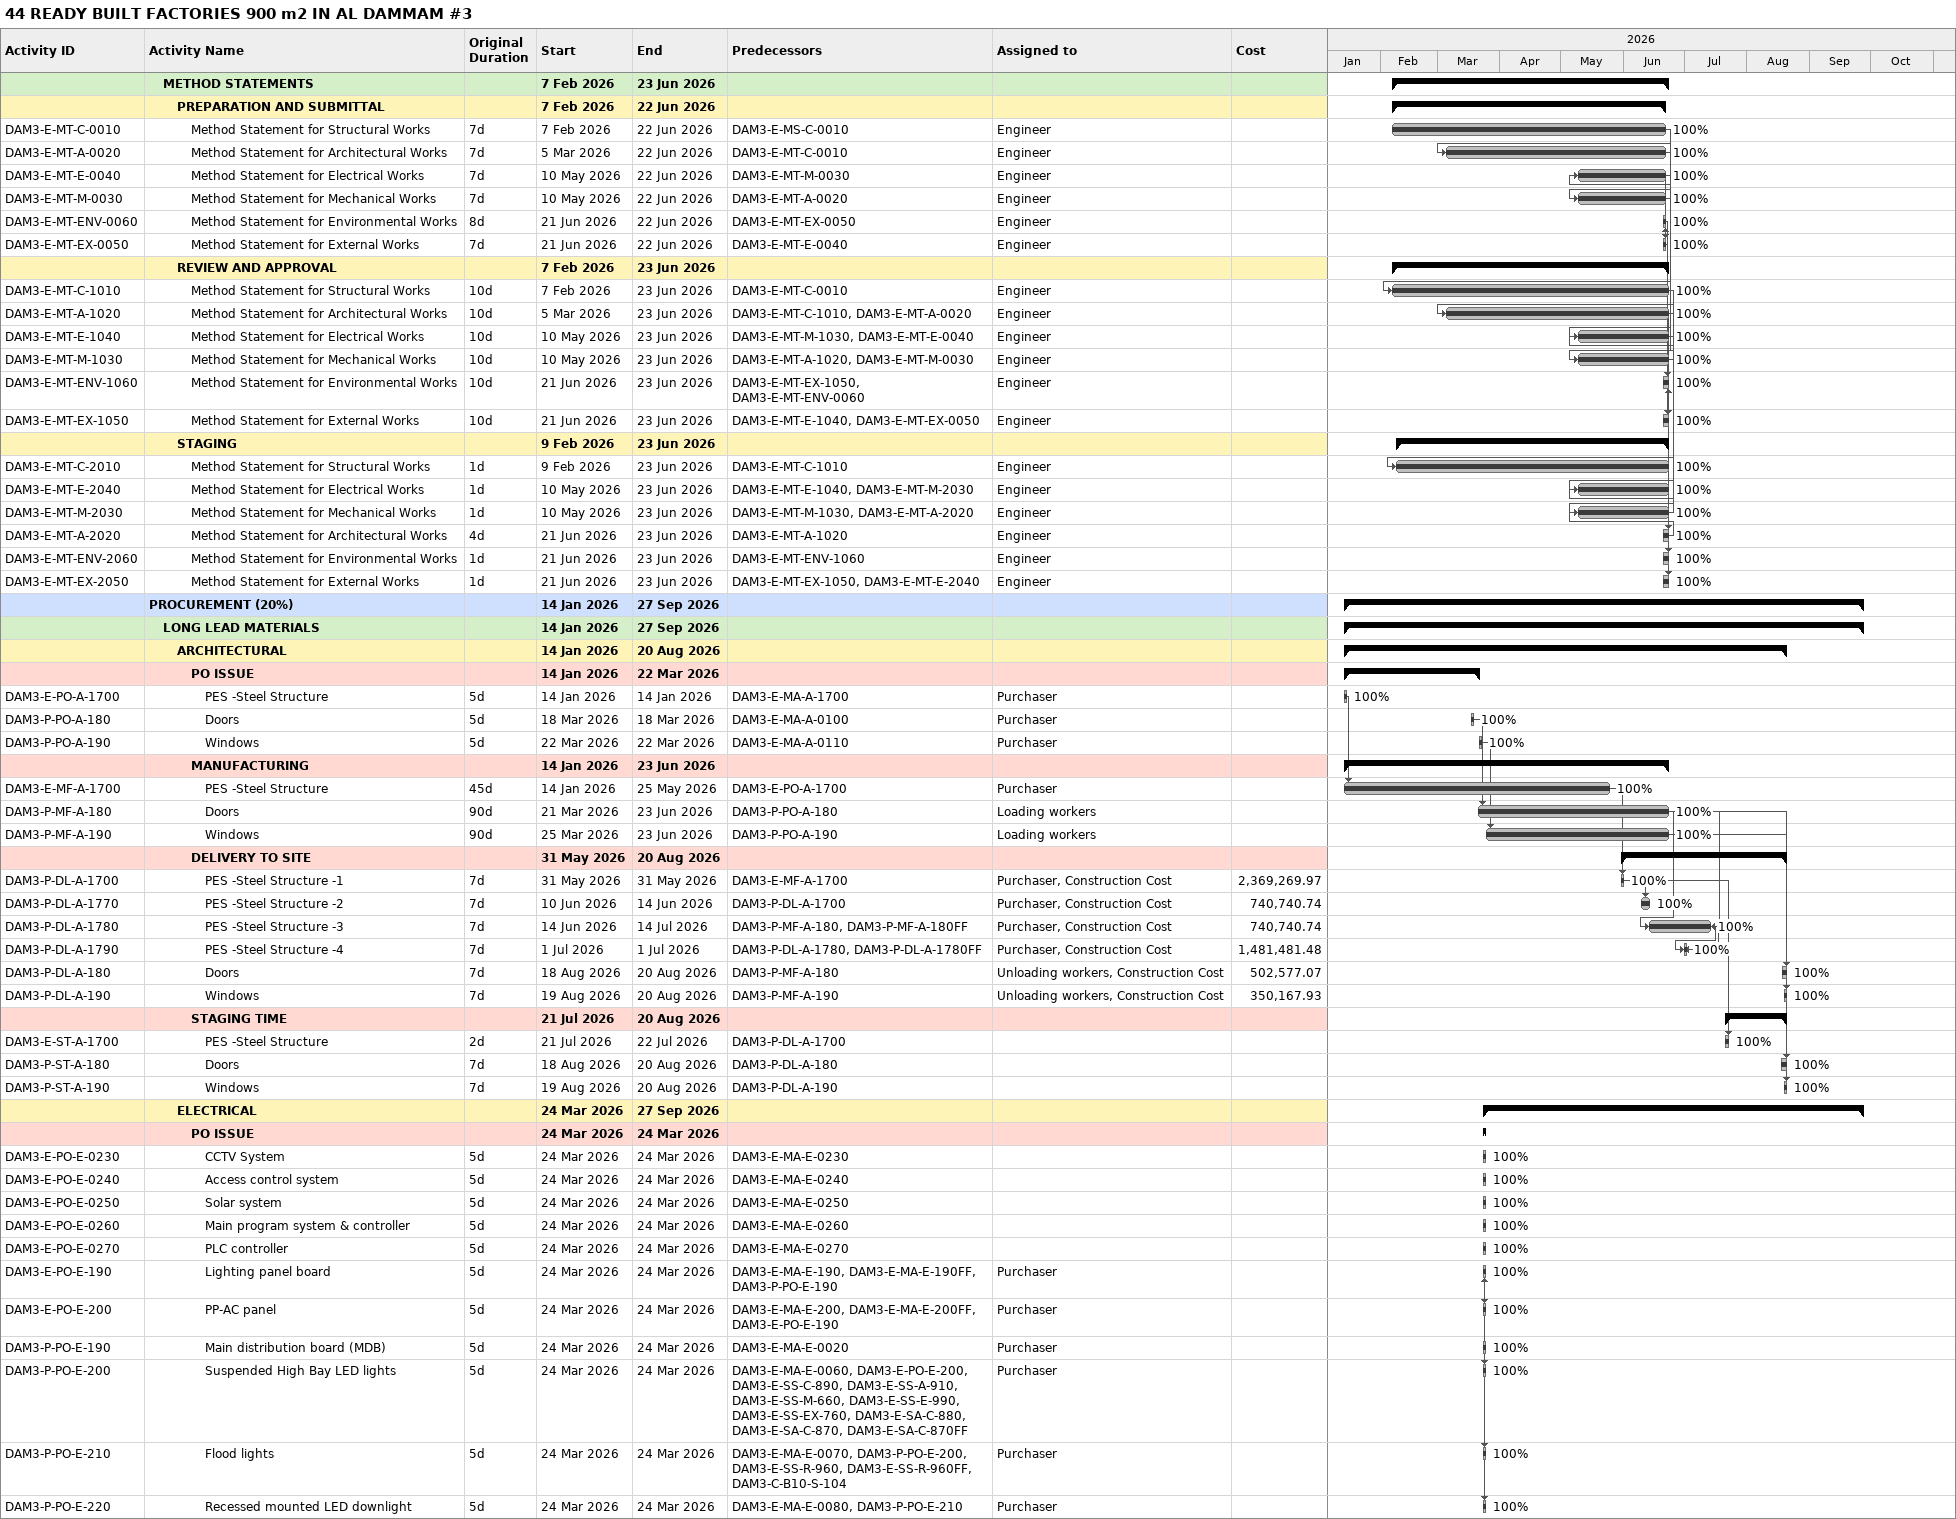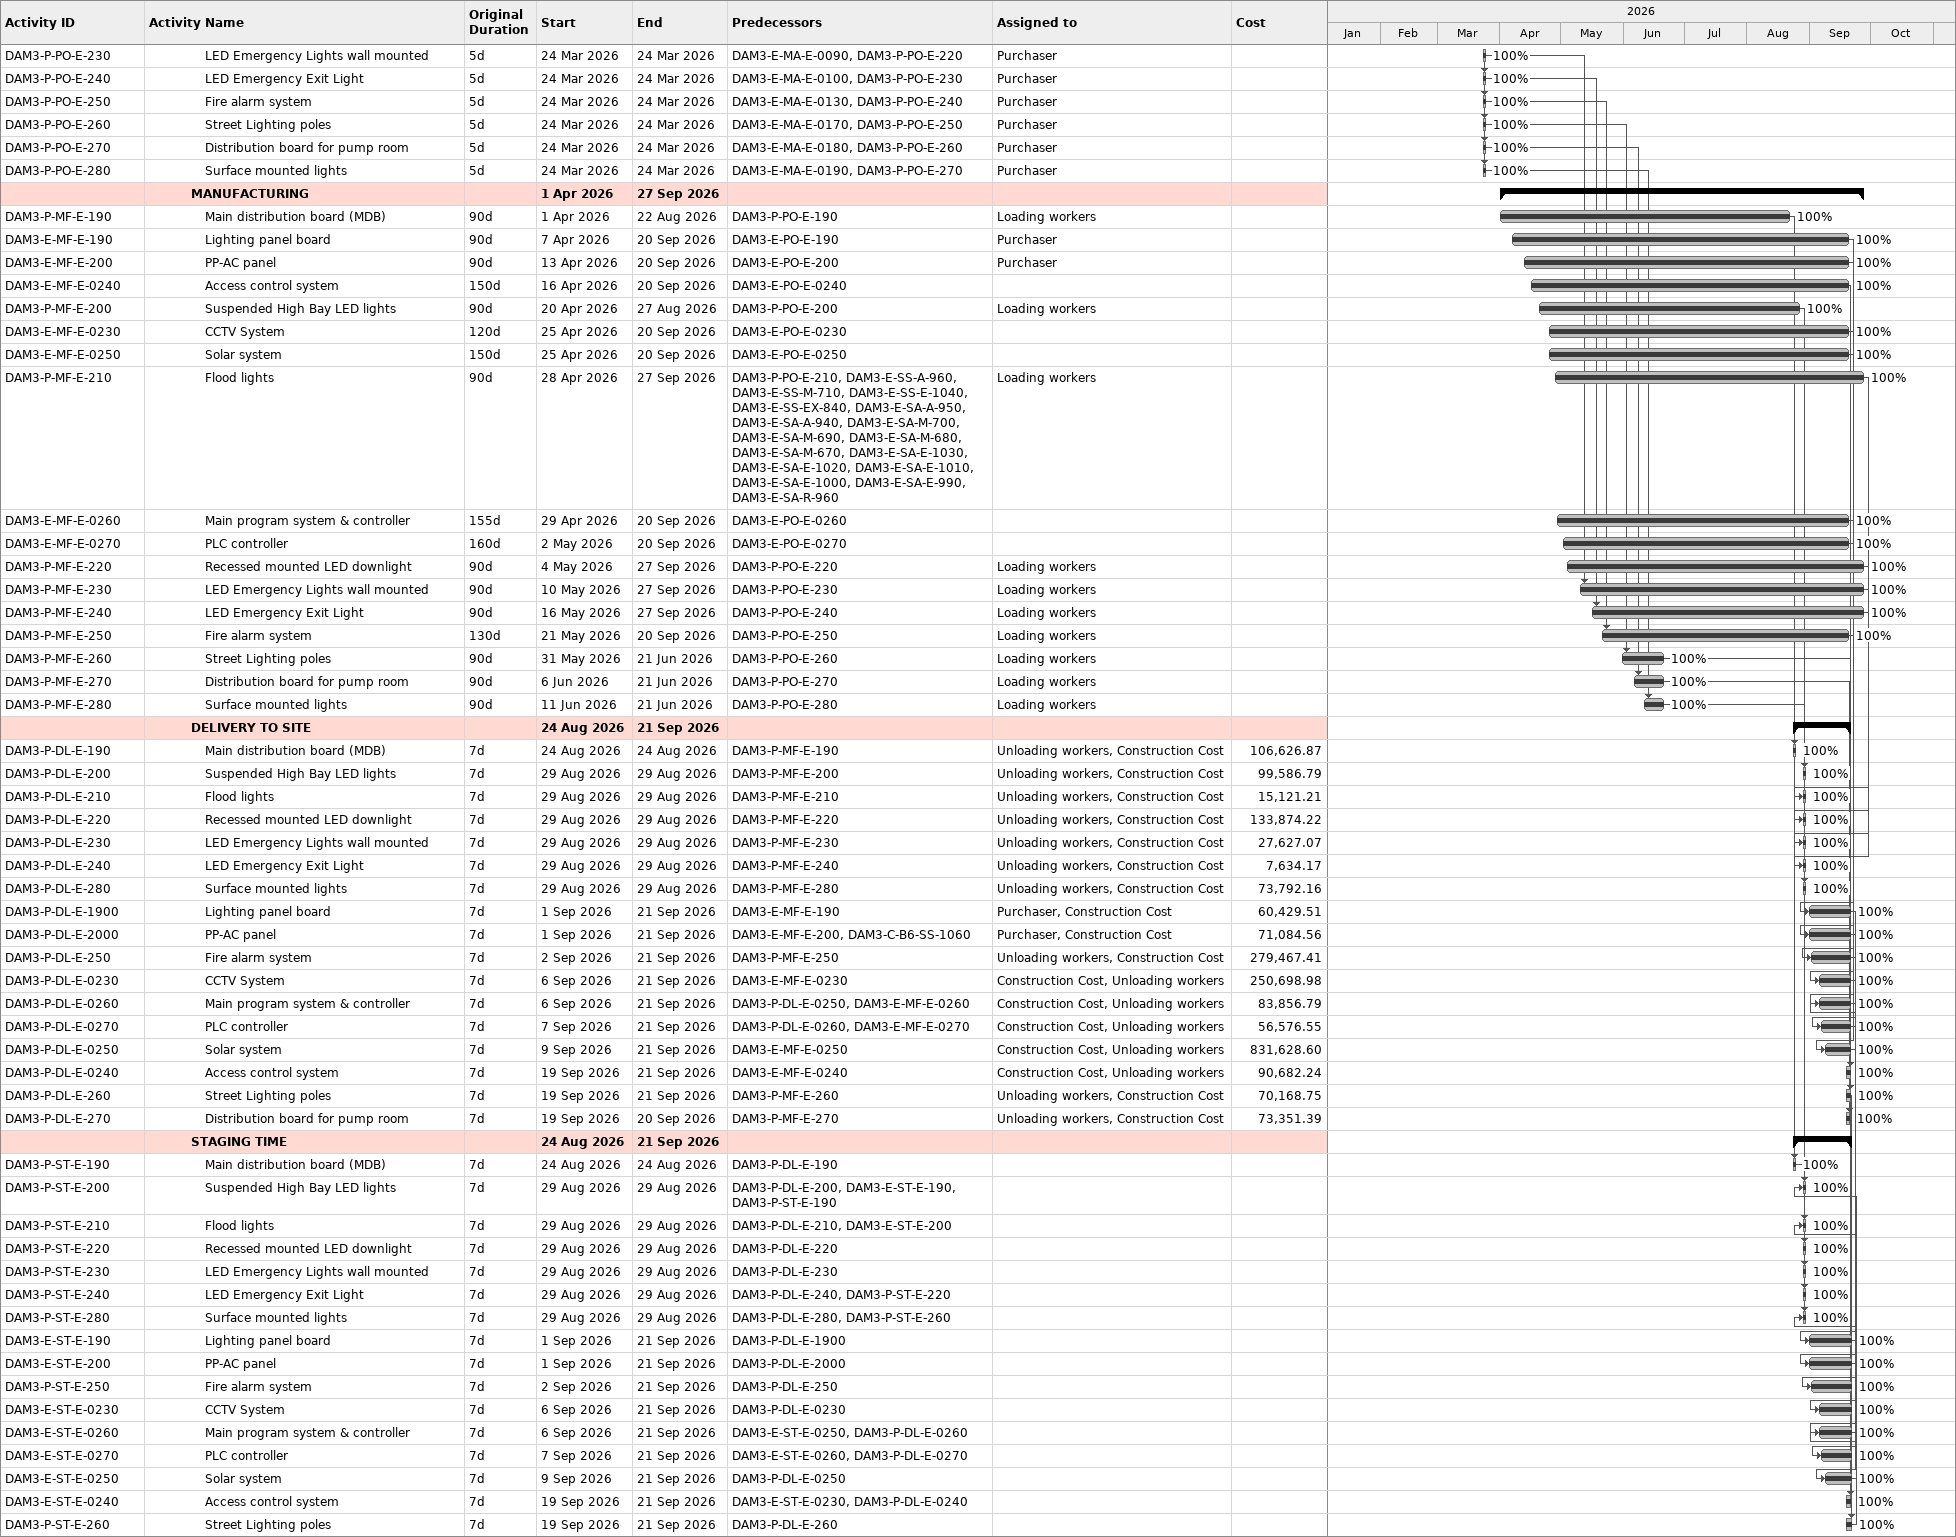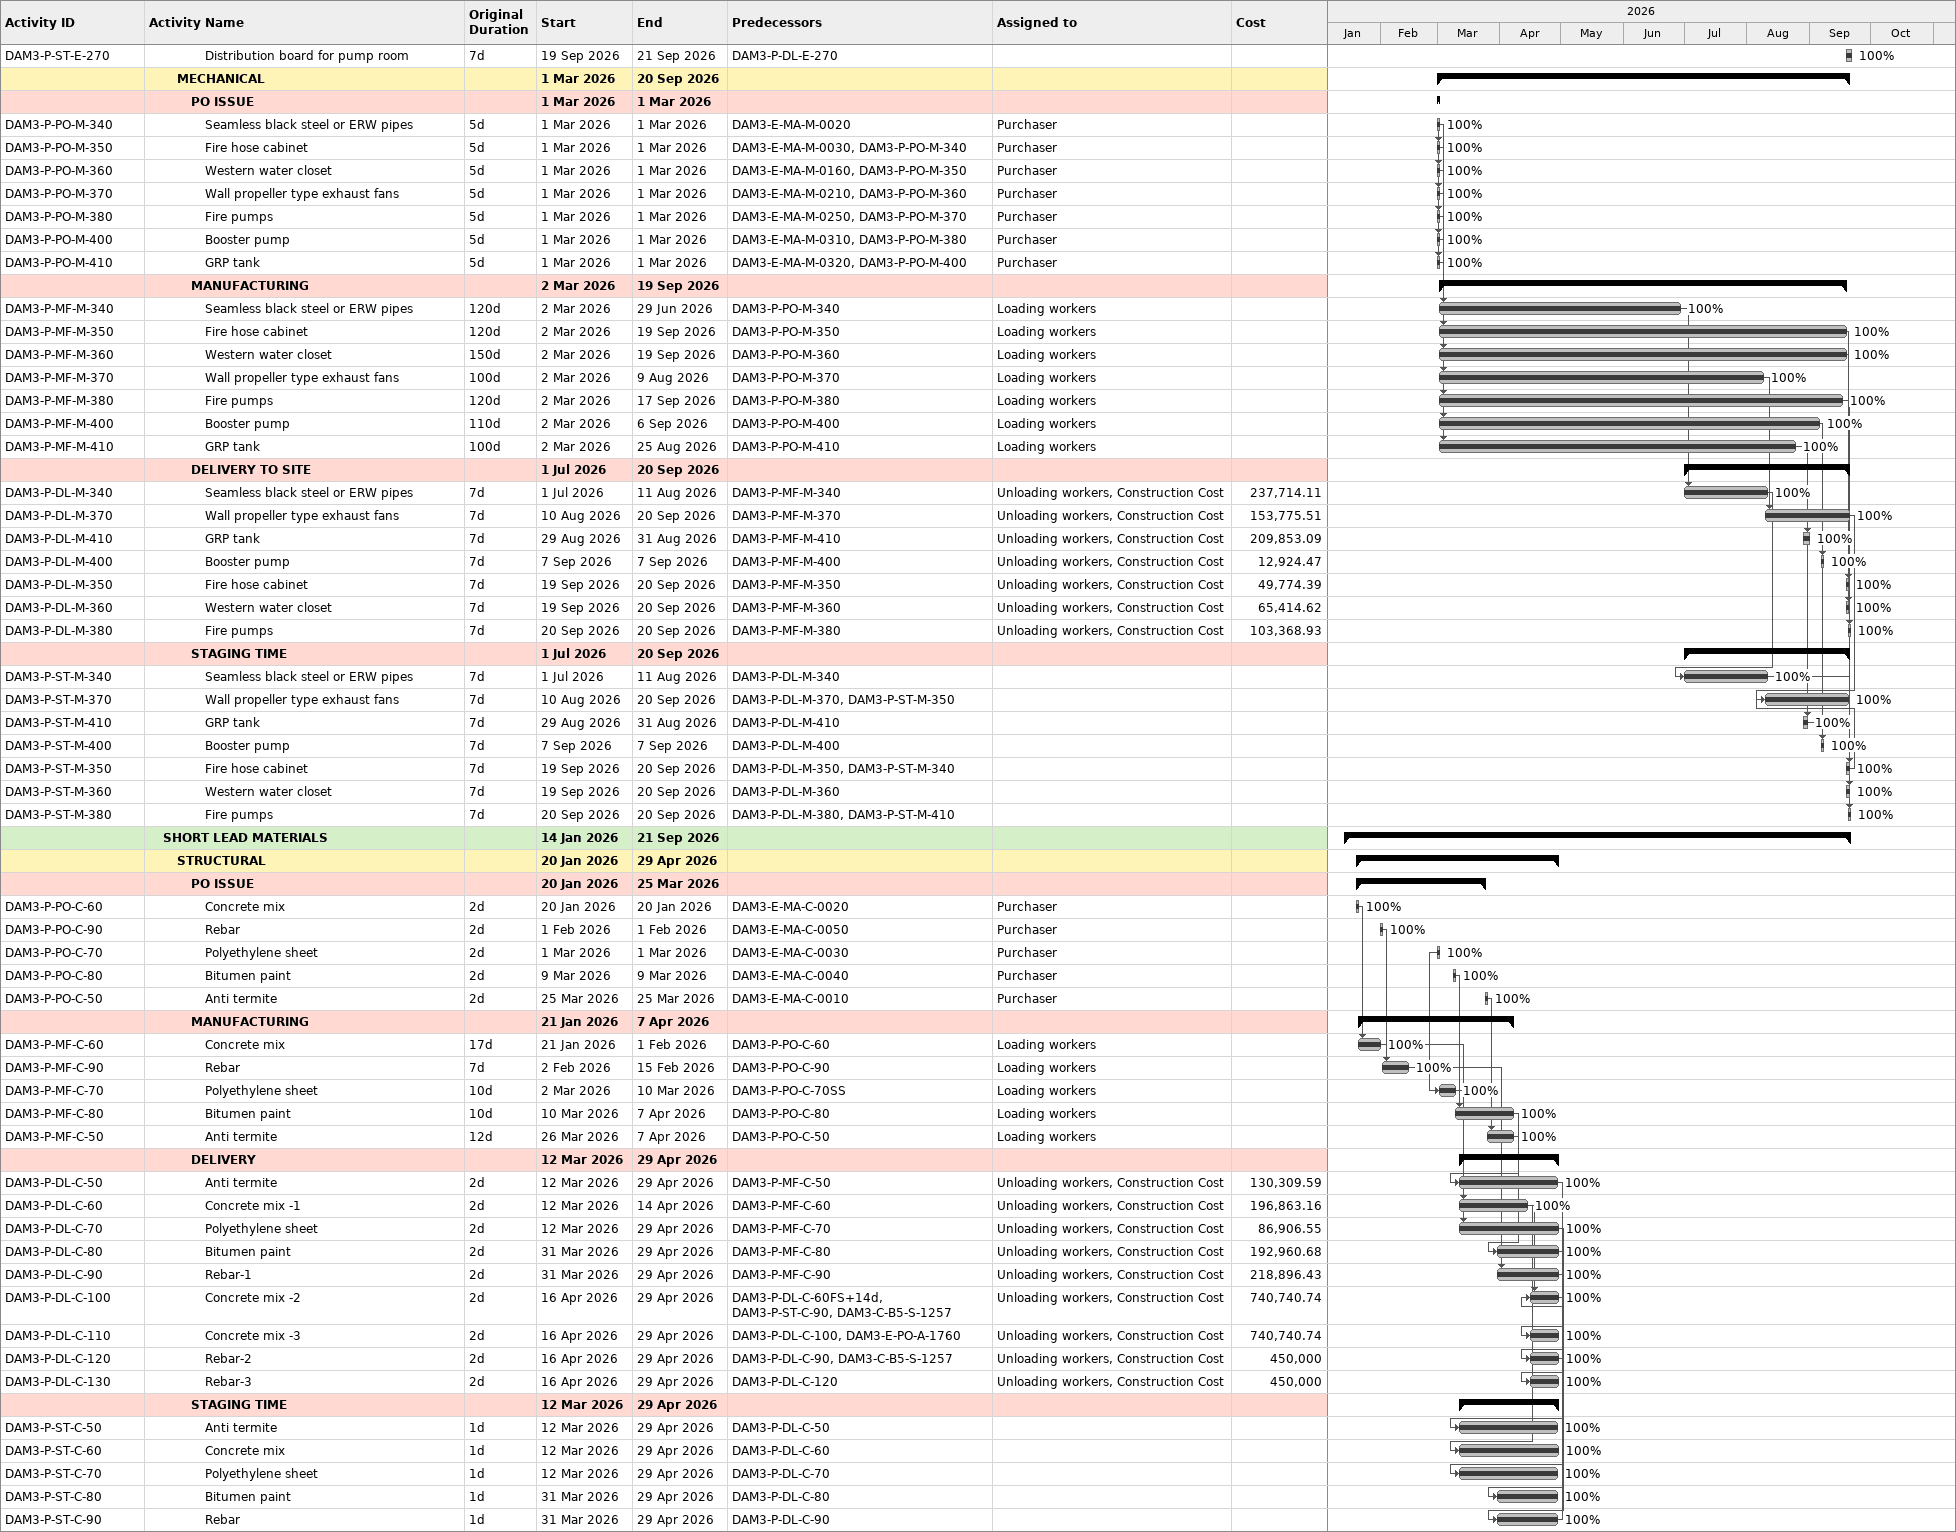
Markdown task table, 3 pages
44 READY BUILT FACTORIES 900 m2 IN AL DAMMAM #3

| ID | Level | Task | Original duration | Start | Finish | Predecessors | Resources | % complete | Cost |
|---|---|---|---|---|---|---|---|---|---|
|  | 2 | **METHOD STATEMENTS** |  | 2026-02-07 | 2026-06-23 |  |  |  |  |
|  | 3 | **PREPARATION AND SUBMITTAL** |  | 2026-02-07 | 2026-06-22 |  |  |  |  |
| DAM3-E-MT-C-0010 | 4 | Method Statement for Structural Works | 7d | 2026-02-07 | 2026-06-22 | DAM3-E-MS-C-0010 | Engineer | 100 |  |
| DAM3-E-MT-A-0020 | 4 | Method Statement for Architectural Works | 7d | 2026-03-05 | 2026-06-22 | DAM3-E-MT-C-0010 | Engineer | 100 |  |
| DAM3-E-MT-E-0040 | 4 | Method Statement for Electrical Works | 7d | 2026-05-10 | 2026-06-22 | DAM3-E-MT-M-0030 | Engineer | 100 |  |
| DAM3-E-MT-M-0030 | 4 | Method Statement for Mechanical Works | 7d | 2026-05-10 | 2026-06-22 | DAM3-E-MT-A-0020 | Engineer | 100 |  |
| DAM3-E-MT-ENV-0060 | 4 | Method Statement for Environmental Works | 8d | 2026-06-21 | 2026-06-22 | DAM3-E-MT-EX-0050 | Engineer | 100 |  |
| DAM3-E-MT-EX-0050 | 4 | Method Statement for External Works | 7d | 2026-06-21 | 2026-06-22 | DAM3-E-MT-E-0040 | Engineer | 100 |  |
|  | 3 | **REVIEW AND APPROVAL** |  | 2026-02-07 | 2026-06-23 |  |  |  |  |
| DAM3-E-MT-C-1010 | 4 | Method Statement for Structural Works | 10d | 2026-02-07 | 2026-06-23 | DAM3-E-MT-C-0010 | Engineer | 100 |  |
| DAM3-E-MT-A-1020 | 4 | Method Statement for Architectural Works | 10d | 2026-03-05 | 2026-06-23 | DAM3-E-MT-C-1010, DAM3-E-MT-A-0020 | Engineer | 100 |  |
| DAM3-E-MT-E-1040 | 4 | Method Statement for Electrical Works | 10d | 2026-05-10 | 2026-06-23 | DAM3-E-MT-M-1030, DAM3-E-MT-E-0040 | Engineer | 100 |  |
| DAM3-E-MT-M-1030 | 4 | Method Statement for Mechanical Works | 10d | 2026-05-10 | 2026-06-23 | DAM3-E-MT-A-1020, DAM3-E-MT-M-0030 | Engineer | 100 |  |
| DAM3-E-MT-ENV-1060 | 4 | Method Statement for Environmental Works | 10d | 2026-06-21 | 2026-06-23 | DAM3-E-MT-EX-1050, DAM3-E-MT-ENV-0060 | Engineer | 100 |  |
| DAM3-E-MT-EX-1050 | 4 | Method Statement for External Works | 10d | 2026-06-21 | 2026-06-23 | DAM3-E-MT-E-1040, DAM3-E-MT-EX-0050 | Engineer | 100 |  |
|  | 3 | **STAGING** |  | 2026-02-09 | 2026-06-23 |  |  |  |  |
| DAM3-E-MT-C-2010 | 4 | Method Statement for Structural Works | 1d | 2026-02-09 | 2026-06-23 | DAM3-E-MT-C-1010 | Engineer | 100 |  |
| DAM3-E-MT-E-2040 | 4 | Method Statement for Electrical Works | 1d | 2026-05-10 | 2026-06-23 | DAM3-E-MT-E-1040, DAM3-E-MT-M-2030 | Engineer | 100 |  |
| DAM3-E-MT-M-2030 | 4 | Method Statement for Mechanical Works | 1d | 2026-05-10 | 2026-06-23 | DAM3-E-MT-M-1030, DAM3-E-MT-A-2020 | Engineer | 100 |  |
| DAM3-E-MT-A-2020 | 4 | Method Statement for Architectural Works | 4d | 2026-06-21 | 2026-06-23 | DAM3-E-MT-A-1020 | Engineer | 100 |  |
| DAM3-E-MT-ENV-2060 | 4 | Method Statement for Environmental Works | 1d | 2026-06-21 | 2026-06-23 | DAM3-E-MT-ENV-1060 | Engineer | 100 |  |
| DAM3-E-MT-EX-2050 | 4 | Method Statement for External Works | 1d | 2026-06-21 | 2026-06-23 | DAM3-E-MT-EX-1050, DAM3-E-MT-E-2040 | Engineer | 100 |  |
|  | 1 | **PROCUREMENT (20%)** |  | 2026-01-14 | 2026-09-27 |  |  |  |  |
|  | 2 | **LONG LEAD MATERIALS** |  | 2026-01-14 | 2026-09-27 |  |  |  |  |
|  | 3 | **ARCHITECTURAL** |  | 2026-01-14 | 2026-08-20 |  |  |  |  |
|  | 4 | **PO ISSUE** |  | 2026-01-14 | 2026-03-22 |  |  |  |  |
| DAM3-E-PO-A-1700 | 5 | PES -Steel Structure | 5d | 2026-01-14 | 2026-01-14 | DAM3-E-MA-A-1700 | Purchaser | 100 |  |
| DAM3-P-PO-A-180 | 5 | Doors | 5d | 2026-03-18 | 2026-03-18 | DAM3-E-MA-A-0100 | Purchaser | 100 |  |
| DAM3-P-PO-A-190 | 5 | Windows | 5d | 2026-03-22 | 2026-03-22 | DAM3-E-MA-A-0110 | Purchaser | 100 |  |
|  | 4 | **MANUFACTURING** |  | 2026-01-14 | 2026-06-23 |  |  |  |  |
| DAM3-E-MF-A-1700 | 5 | PES -Steel Structure | 45d | 2026-01-14 | 2026-05-25 | DAM3-E-PO-A-1700 | Purchaser | 100 |  |
| DAM3-P-MF-A-180 | 5 | Doors | 90d | 2026-03-21 | 2026-06-23 | DAM3-P-PO-A-180 | Loading workers | 100 |  |
| DAM3-P-MF-A-190 | 5 | Windows | 90d | 2026-03-25 | 2026-06-23 | DAM3-P-PO-A-190 | Loading workers | 100 |  |
|  | 4 | **DELIVERY TO SITE** |  | 2026-05-31 | 2026-08-20 |  |  |  |  |
| DAM3-P-DL-A-1700 | 5 | PES -Steel Structure -1 | 7d | 2026-05-31 | 2026-05-31 | DAM3-E-MF-A-1700 | Purchaser, Construction Cost | 100 | 2369269.97 |
| DAM3-P-DL-A-1770 | 5 | PES -Steel Structure -2 | 7d | 2026-06-10 | 2026-06-14 | DAM3-P-DL-A-1700 | Purchaser, Construction Cost | 100 | 740740.74 |
| DAM3-P-DL-A-1780 | 5 | PES -Steel Structure -3 | 7d | 2026-06-14 | 2026-07-14 | DAM3-P-MF-A-180, DAM3-P-MF-A-180FF | Purchaser, Construction Cost | 100 | 740740.74 |
| DAM3-P-DL-A-1790 | 5 | PES -Steel Structure -4 | 7d | 2026-07-01 | 2026-07-01 | DAM3-P-DL-A-1780, DAM3-P-DL-A-1780FF | Purchaser, Construction Cost | 100 | 1481481.48 |
| DAM3-P-DL-A-180 | 5 | Doors | 7d | 2026-08-18 | 2026-08-20 | DAM3-P-MF-A-180 | Unloading workers, Construction Cost | 100 | 502577.07 |
| DAM3-P-DL-A-190 | 5 | Windows | 7d | 2026-08-19 | 2026-08-20 | DAM3-P-MF-A-190 | Unloading workers, Construction Cost | 100 | 350167.93 |
|  | 4 | **STAGING TIME** |  | 2026-07-21 | 2026-08-20 |  |  |  |  |
| DAM3-E-ST-A-1700 | 5 | PES -Steel Structure | 2d | 2026-07-21 | 2026-07-22 | DAM3-P-DL-A-1700 |  | 100 |  |
| DAM3-P-ST-A-180 | 5 | Doors | 7d | 2026-08-18 | 2026-08-20 | DAM3-P-DL-A-180 |  | 100 |  |
| DAM3-P-ST-A-190 | 5 | Windows | 7d | 2026-08-19 | 2026-08-20 | DAM3-P-DL-A-190 |  | 100 |  |
|  | 3 | **ELECTRICAL** |  | 2026-03-24 | 2026-09-27 |  |  |  |  |
|  | 4 | **PO ISSUE** |  | 2026-03-24 | 2026-03-24 |  |  |  |  |
| DAM3-E-PO-E-0230 | 5 | CCTV System | 5d | 2026-03-24 | 2026-03-24 | DAM3-E-MA-E-0230 |  | 100 |  |
| DAM3-E-PO-E-0240 | 5 | Access control system | 5d | 2026-03-24 | 2026-03-24 | DAM3-E-MA-E-0240 |  | 100 |  |
| DAM3-E-PO-E-0250 | 5 | Solar system | 5d | 2026-03-24 | 2026-03-24 | DAM3-E-MA-E-0250 |  | 100 |  |
| DAM3-E-PO-E-0260 | 5 | Main program system & controller | 5d | 2026-03-24 | 2026-03-24 | DAM3-E-MA-E-0260 |  | 100 |  |
| DAM3-E-PO-E-0270 | 5 | PLC controller | 5d | 2026-03-24 | 2026-03-24 | DAM3-E-MA-E-0270 |  | 100 |  |
| DAM3-E-PO-E-190 | 5 | Lighting panel board | 5d | 2026-03-24 | 2026-03-24 | DAM3-E-MA-E-190, DAM3-E-MA-E-190FF, DAM3-P-PO-E-190 | Purchaser | 100 |  |
| DAM3-E-PO-E-200 | 5 | PP-AC panel | 5d | 2026-03-24 | 2026-03-24 | DAM3-E-MA-E-200, DAM3-E-MA-E-200FF, DAM3-E-PO-E-190 | Purchaser | 100 |  |
| DAM3-P-PO-E-190 | 5 | Main distribution board (MDB) | 5d | 2026-03-24 | 2026-03-24 | DAM3-E-MA-E-0020 | Purchaser | 100 |  |
| DAM3-P-PO-E-200 | 5 | Suspended High Bay LED lights | 5d | 2026-03-24 | 2026-03-24 | DAM3-E-MA-E-0060, DAM3-E-PO-E-200, DAM3-E-SS-C-890, DAM3-E-SS-A-910, DAM3-E-SS-M-660, DAM3-E-SS-E-990, DAM3-E-SS-EX-760, DAM3-E-SA-C-880, DAM3-E-SA-C-870, DAM3-E-SA-C-870FF | Purchaser | 100 |  |
| DAM3-P-PO-E-210 | 5 | Flood lights | 5d | 2026-03-24 | 2026-03-24 | DAM3-E-MA-E-0070, DAM3-P-PO-E-200, DAM3-E-SS-R-960, DAM3-E-SS-R-960FF, DAM3-C-B10-S-104 | Purchaser | 100 |  |
| DAM3-P-PO-E-220 | 5 | Recessed mounted LED downlight | 5d | 2026-03-24 | 2026-03-24 | DAM3-E-MA-E-0080, DAM3-P-PO-E-210 | Purchaser | 100 |  |
| DAM3-P-PO-E-230 | 5 | LED Emergency Lights wall mounted | 5d | 2026-03-24 | 2026-03-24 | DAM3-E-MA-E-0090, DAM3-P-PO-E-220 | Purchaser | 100 |  |
| DAM3-P-PO-E-240 | 5 | LED Emergency Exit Light | 5d | 2026-03-24 | 2026-03-24 | DAM3-E-MA-E-0100, DAM3-P-PO-E-230 | Purchaser | 100 |  |
| DAM3-P-PO-E-250 | 5 | Fire alarm system | 5d | 2026-03-24 | 2026-03-24 | DAM3-E-MA-E-0130, DAM3-P-PO-E-240 | Purchaser | 100 |  |
| DAM3-P-PO-E-260 | 5 | Street Lighting poles | 5d | 2026-03-24 | 2026-03-24 | DAM3-E-MA-E-0170, DAM3-P-PO-E-250 | Purchaser | 100 |  |
| DAM3-P-PO-E-270 | 5 | Distribution board for pump room | 5d | 2026-03-24 | 2026-03-24 | DAM3-E-MA-E-0180, DAM3-P-PO-E-260 | Purchaser | 100 |  |
| DAM3-P-PO-E-280 | 5 | Surface mounted lights | 5d | 2026-03-24 | 2026-03-24 | DAM3-E-MA-E-0190, DAM3-P-PO-E-270 | Purchaser | 100 |  |
|  | 4 | **MANUFACTURING** |  | 2026-04-01 | 2026-09-27 |  |  |  |  |
| DAM3-P-MF-E-190 | 5 | Main distribution board (MDB) | 90d | 2026-04-01 | 2026-08-22 | DAM3-P-PO-E-190 | Loading workers | 100 |  |
| DAM3-E-MF-E-190 | 5 | Lighting panel board | 90d | 2026-04-07 | 2026-09-20 | DAM3-E-PO-E-190 | Purchaser | 100 |  |
| DAM3-E-MF-E-200 | 5 | PP-AC panel | 90d | 2026-04-13 | 2026-09-20 | DAM3-E-PO-E-200 | Purchaser | 100 |  |
| DAM3-E-MF-E-0240 | 5 | Access control system | 150d | 2026-04-16 | 2026-09-20 | DAM3-E-PO-E-0240 |  | 100 |  |
| DAM3-P-MF-E-200 | 5 | Suspended High Bay LED lights | 90d | 2026-04-20 | 2026-08-27 | DAM3-P-PO-E-200 | Loading workers | 100 |  |
| DAM3-E-MF-E-0230 | 5 | CCTV System | 120d | 2026-04-25 | 2026-09-20 | DAM3-E-PO-E-0230 |  | 100 |  |
| DAM3-E-MF-E-0250 | 5 | Solar system | 150d | 2026-04-25 | 2026-09-20 | DAM3-E-PO-E-0250 |  | 100 |  |
| DAM3-P-MF-E-210 | 5 | Flood lights | 90d | 2026-04-28 | 2026-09-27 | DAM3-P-PO-E-210, DAM3-E-SS-A-960, DAM3-E-SS-M-710, DAM3-E-SS-E-1040, DAM3-E-SS-EX-840, DAM3-E-SA-A-950, DAM3-E-SA-A-940, DAM3-E-SA-M-700, DAM3-E-SA-M-690, DAM3-E-SA-M-680, DAM3-E-SA-M-670, DAM3-E-SA-E-1030, DAM3-E-SA-E-1020, DAM3-E-SA-E-1010, DAM3-E-SA-E-1000, DAM3-E-SA-E-990, DAM3-E-SA-R-960 | Loading workers | 100 |  |
| DAM3-E-MF-E-0260 | 5 | Main program system & controller | 155d | 2026-04-29 | 2026-09-20 | DAM3-E-PO-E-0260 |  | 100 |  |
| DAM3-E-MF-E-0270 | 5 | PLC controller | 160d | 2026-05-02 | 2026-09-20 | DAM3-E-PO-E-0270 |  | 100 |  |
| DAM3-P-MF-E-220 | 5 | Recessed mounted LED downlight | 90d | 2026-05-04 | 2026-09-27 | DAM3-P-PO-E-220 | Loading workers | 100 |  |
| DAM3-P-MF-E-230 | 5 | LED Emergency Lights wall mounted | 90d | 2026-05-10 | 2026-09-27 | DAM3-P-PO-E-230 | Loading workers | 100 |  |
| DAM3-P-MF-E-240 | 5 | LED Emergency Exit Light | 90d | 2026-05-16 | 2026-09-27 | DAM3-P-PO-E-240 | Loading workers | 100 |  |
| DAM3-P-MF-E-250 | 5 | Fire alarm system | 130d | 2026-05-21 | 2026-09-20 | DAM3-P-PO-E-250 | Loading workers | 100 |  |
| DAM3-P-MF-E-260 | 5 | Street Lighting poles | 90d | 2026-05-31 | 2026-06-21 | DAM3-P-PO-E-260 | Loading workers | 100 |  |
| DAM3-P-MF-E-270 | 5 | Distribution board for pump room | 90d | 2026-06-06 | 2026-06-21 | DAM3-P-PO-E-270 | Loading workers | 100 |  |
| DAM3-P-MF-E-280 | 5 | Surface mounted lights | 90d | 2026-06-11 | 2026-06-21 | DAM3-P-PO-E-280 | Loading workers | 100 |  |
|  | 4 | **DELIVERY TO SITE** |  | 2026-08-24 | 2026-09-21 |  |  |  |  |
| DAM3-P-DL-E-190 | 5 | Main distribution board (MDB) | 7d | 2026-08-24 | 2026-08-24 | DAM3-P-MF-E-190 | Unloading workers, Construction Cost | 100 | 106626.87 |
| DAM3-P-DL-E-200 | 5 | Suspended High Bay LED lights | 7d | 2026-08-29 | 2026-08-29 | DAM3-P-MF-E-200 | Unloading workers, Construction Cost | 100 | 99586.79 |
| DAM3-P-DL-E-210 | 5 | Flood lights | 7d | 2026-08-29 | 2026-08-29 | DAM3-P-MF-E-210 | Unloading workers, Construction Cost | 100 | 15121.21 |
| DAM3-P-DL-E-220 | 5 | Recessed mounted LED downlight | 7d | 2026-08-29 | 2026-08-29 | DAM3-P-MF-E-220 | Unloading workers, Construction Cost | 100 | 133874.22 |
| DAM3-P-DL-E-230 | 5 | LED Emergency Lights wall mounted | 7d | 2026-08-29 | 2026-08-29 | DAM3-P-MF-E-230 | Unloading workers, Construction Cost | 100 | 27627.07 |
| DAM3-P-DL-E-240 | 5 | LED Emergency Exit Light | 7d | 2026-08-29 | 2026-08-29 | DAM3-P-MF-E-240 | Unloading workers, Construction Cost | 100 | 7634.17 |
| DAM3-P-DL-E-280 | 5 | Surface mounted lights | 7d | 2026-08-29 | 2026-08-29 | DAM3-P-MF-E-280 | Unloading workers, Construction Cost | 100 | 73792.16 |
| DAM3-P-DL-E-1900 | 5 | Lighting panel board | 7d | 2026-09-01 | 2026-09-21 | DAM3-E-MF-E-190 | Purchaser, Construction Cost | 100 | 60429.51 |
| DAM3-P-DL-E-2000 | 5 | PP-AC panel | 7d | 2026-09-01 | 2026-09-21 | DAM3-E-MF-E-200, DAM3-C-B6-SS-1060 | Purchaser, Construction Cost | 100 | 71084.56 |
| DAM3-P-DL-E-250 | 5 | Fire alarm system | 7d | 2026-09-02 | 2026-09-21 | DAM3-P-MF-E-250 | Unloading workers, Construction Cost | 100 | 279467.41 |
| DAM3-P-DL-E-0230 | 5 | CCTV System | 7d | 2026-09-06 | 2026-09-21 | DAM3-E-MF-E-0230 | Construction Cost, Unloading workers | 100 | 250698.98 |
| DAM3-P-DL-E-0260 | 5 | Main program system & controller | 7d | 2026-09-06 | 2026-09-21 | DAM3-P-DL-E-0250, DAM3-E-MF-E-0260 | Construction Cost, Unloading workers | 100 | 83856.79 |
| DAM3-P-DL-E-0270 | 5 | PLC controller | 7d | 2026-09-07 | 2026-09-21 | DAM3-P-DL-E-0260, DAM3-E-MF-E-0270 | Construction Cost, Unloading workers | 100 | 56576.55 |
| DAM3-P-DL-E-0250 | 5 | Solar system | 7d | 2026-09-09 | 2026-09-21 | DAM3-E-MF-E-0250 | Construction Cost, Unloading workers | 100 | 831628.60 |
| DAM3-P-DL-E-0240 | 5 | Access control system | 7d | 2026-09-19 | 2026-09-21 | DAM3-E-MF-E-0240 | Construction Cost, Unloading workers | 100 | 90682.24 |
| DAM3-P-DL-E-260 | 5 | Street Lighting poles | 7d | 2026-09-19 | 2026-09-21 | DAM3-P-MF-E-260 | Unloading workers, Construction Cost | 100 | 70168.75 |
| DAM3-P-DL-E-270 | 5 | Distribution board for pump room | 7d | 2026-09-19 | 2026-09-20 | DAM3-P-MF-E-270 | Unloading workers, Construction Cost | 100 | 73351.39 |
|  | 4 | **STAGING TIME** |  | 2026-08-24 | 2026-09-21 |  |  |  |  |
| DAM3-P-ST-E-190 | 5 | Main distribution board (MDB) | 7d | 2026-08-24 | 2026-08-24 | DAM3-P-DL-E-190 |  | 100 |  |
| DAM3-P-ST-E-200 | 5 | Suspended High Bay LED lights | 7d | 2026-08-29 | 2026-08-29 | DAM3-P-DL-E-200, DAM3-E-ST-E-190, DAM3-P-ST-E-190 |  | 100 |  |
| DAM3-P-ST-E-210 | 5 | Flood lights | 7d | 2026-08-29 | 2026-08-29 | DAM3-P-DL-E-210, DAM3-E-ST-E-200 |  | 100 |  |
| DAM3-P-ST-E-220 | 5 | Recessed mounted LED downlight | 7d | 2026-08-29 | 2026-08-29 | DAM3-P-DL-E-220 |  | 100 |  |
| DAM3-P-ST-E-230 | 5 | LED Emergency Lights wall mounted | 7d | 2026-08-29 | 2026-08-29 | DAM3-P-DL-E-230 |  | 100 |  |
| DAM3-P-ST-E-240 | 5 | LED Emergency Exit Light | 7d | 2026-08-29 | 2026-08-29 | DAM3-P-DL-E-240, DAM3-P-ST-E-220 |  | 100 |  |
| DAM3-P-ST-E-280 | 5 | Surface mounted lights | 7d | 2026-08-29 | 2026-08-29 | DAM3-P-DL-E-280, DAM3-P-ST-E-260 |  | 100 |  |
| DAM3-E-ST-E-190 | 5 | Lighting panel board | 7d | 2026-09-01 | 2026-09-21 | DAM3-P-DL-E-1900 |  | 100 |  |
| DAM3-E-ST-E-200 | 5 | PP-AC panel | 7d | 2026-09-01 | 2026-09-21 | DAM3-P-DL-E-2000 |  | 100 |  |
| DAM3-P-ST-E-250 | 5 | Fire alarm system | 7d | 2026-09-02 | 2026-09-21 | DAM3-P-DL-E-250 |  | 100 |  |
| DAM3-E-ST-E-0230 | 5 | CCTV System | 7d | 2026-09-06 | 2026-09-21 | DAM3-P-DL-E-0230 |  | 100 |  |
| DAM3-E-ST-E-0260 | 5 | Main program system & controller | 7d | 2026-09-06 | 2026-09-21 | DAM3-E-ST-E-0250, DAM3-P-DL-E-0260 |  | 100 |  |
| DAM3-E-ST-E-0270 | 5 | PLC controller | 7d | 2026-09-07 | 2026-09-21 | DAM3-E-ST-E-0260, DAM3-P-DL-E-0270 |  | 100 |  |
| DAM3-E-ST-E-0250 | 5 | Solar system | 7d | 2026-09-09 | 2026-09-21 | DAM3-P-DL-E-0250 |  | 100 |  |
| DAM3-E-ST-E-0240 | 5 | Access control system | 7d | 2026-09-19 | 2026-09-21 | DAM3-E-ST-E-0230, DAM3-P-DL-E-0240 |  | 100 |  |
| DAM3-P-ST-E-260 | 5 | Street Lighting poles | 7d | 2026-09-19 | 2026-09-21 | DAM3-P-DL-E-260 |  | 100 |  |
| DAM3-P-ST-E-270 | 5 | Distribution board for pump room | 7d | 2026-09-19 | 2026-09-21 | DAM3-P-DL-E-270 |  | 100 |  |
|  | 3 | **MECHANICAL** |  | 2026-03-01 | 2026-09-20 |  |  |  |  |
|  | 4 | **PO ISSUE** |  | 2026-03-01 | 2026-03-01 |  |  |  |  |
| DAM3-P-PO-M-340 | 5 | Seamless black steel or ERW pipes | 5d | 2026-03-01 | 2026-03-01 | DAM3-E-MA-M-0020 | Purchaser | 100 |  |
| DAM3-P-PO-M-350 | 5 | Fire hose cabinet | 5d | 2026-03-01 | 2026-03-01 | DAM3-E-MA-M-0030, DAM3-P-PO-M-340 | Purchaser | 100 |  |
| DAM3-P-PO-M-360 | 5 | Western water closet | 5d | 2026-03-01 | 2026-03-01 | DAM3-E-MA-M-0160, DAM3-P-PO-M-350 | Purchaser | 100 |  |
| DAM3-P-PO-M-370 | 5 | Wall propeller type exhaust fans | 5d | 2026-03-01 | 2026-03-01 | DAM3-E-MA-M-0210, DAM3-P-PO-M-360 | Purchaser | 100 |  |
| DAM3-P-PO-M-380 | 5 | Fire pumps | 5d | 2026-03-01 | 2026-03-01 | DAM3-E-MA-M-0250, DAM3-P-PO-M-370 | Purchaser | 100 |  |
| DAM3-P-PO-M-400 | 5 | Booster pump | 5d | 2026-03-01 | 2026-03-01 | DAM3-E-MA-M-0310, DAM3-P-PO-M-380 | Purchaser | 100 |  |
| DAM3-P-PO-M-410 | 5 | GRP tank | 5d | 2026-03-01 | 2026-03-01 | DAM3-E-MA-M-0320, DAM3-P-PO-M-400 | Purchaser | 100 |  |
|  | 4 | **MANUFACTURING** |  | 2026-03-02 | 2026-09-19 |  |  |  |  |
| DAM3-P-MF-M-340 | 5 | Seamless black steel or ERW pipes | 120d | 2026-03-02 | 2026-06-29 | DAM3-P-PO-M-340 | Loading workers | 100 |  |
| DAM3-P-MF-M-350 | 5 | Fire hose cabinet | 120d | 2026-03-02 | 2026-09-19 | DAM3-P-PO-M-350 | Loading workers | 100 |  |
| DAM3-P-MF-M-360 | 5 | Western water closet | 150d | 2026-03-02 | 2026-09-19 | DAM3-P-PO-M-360 | Loading workers | 100 |  |
| DAM3-P-MF-M-370 | 5 | Wall propeller type exhaust fans | 100d | 2026-03-02 | 2026-08-09 | DAM3-P-PO-M-370 | Loading workers | 100 |  |
| DAM3-P-MF-M-380 | 5 | Fire pumps | 120d | 2026-03-02 | 2026-09-17 | DAM3-P-PO-M-380 | Loading workers | 100 |  |
| DAM3-P-MF-M-400 | 5 | Booster pump | 110d | 2026-03-02 | 2026-09-06 | DAM3-P-PO-M-400 | Loading workers | 100 |  |
| DAM3-P-MF-M-410 | 5 | GRP tank | 100d | 2026-03-02 | 2026-08-25 | DAM3-P-PO-M-410 | Loading workers | 100 |  |
|  | 4 | **DELIVERY TO SITE** |  | 2026-07-01 | 2026-09-20 |  |  |  |  |
| DAM3-P-DL-M-340 | 5 | Seamless black steel or ERW pipes | 7d | 2026-07-01 | 2026-08-11 | DAM3-P-MF-M-340 | Unloading workers, Construction Cost | 100 | 237714.11 |
| DAM3-P-DL-M-370 | 5 | Wall propeller type exhaust fans | 7d | 2026-08-10 | 2026-09-20 | DAM3-P-MF-M-370 | Unloading workers, Construction Cost | 100 | 153775.51 |
| DAM3-P-DL-M-410 | 5 | GRP tank | 7d | 2026-08-29 | 2026-08-31 | DAM3-P-MF-M-410 | Unloading workers, Construction Cost | 100 | 209853.09 |
| DAM3-P-DL-M-400 | 5 | Booster pump | 7d | 2026-09-07 | 2026-09-07 | DAM3-P-MF-M-400 | Unloading workers, Construction Cost | 100 | 12924.47 |
| DAM3-P-DL-M-350 | 5 | Fire hose cabinet | 7d | 2026-09-19 | 2026-09-20 | DAM3-P-MF-M-350 | Unloading workers, Construction Cost | 100 | 49774.39 |
| DAM3-P-DL-M-360 | 5 | Western water closet | 7d | 2026-09-19 | 2026-09-20 | DAM3-P-MF-M-360 | Unloading workers, Construction Cost | 100 | 65414.62 |
| DAM3-P-DL-M-380 | 5 | Fire pumps | 7d | 2026-09-20 | 2026-09-20 | DAM3-P-MF-M-380 | Unloading workers, Construction Cost | 100 | 103368.93 |
|  | 4 | **STAGING TIME** |  | 2026-07-01 | 2026-09-20 |  |  |  |  |
| DAM3-P-ST-M-340 | 5 | Seamless black steel or ERW pipes | 7d | 2026-07-01 | 2026-08-11 | DAM3-P-DL-M-340 |  | 100 |  |
| DAM3-P-ST-M-370 | 5 | Wall propeller type exhaust fans | 7d | 2026-08-10 | 2026-09-20 | DAM3-P-DL-M-370, DAM3-P-ST-M-350 |  | 100 |  |
| DAM3-P-ST-M-410 | 5 | GRP tank | 7d | 2026-08-29 | 2026-08-31 | DAM3-P-DL-M-410 |  | 100 |  |
| DAM3-P-ST-M-400 | 5 | Booster pump | 7d | 2026-09-07 | 2026-09-07 | DAM3-P-DL-M-400 |  | 100 |  |
| DAM3-P-ST-M-350 | 5 | Fire hose cabinet | 7d | 2026-09-19 | 2026-09-20 | DAM3-P-DL-M-350, DAM3-P-ST-M-340 |  | 100 |  |
| DAM3-P-ST-M-360 | 5 | Western water closet | 7d | 2026-09-19 | 2026-09-20 | DAM3-P-DL-M-360 |  | 100 |  |
| DAM3-P-ST-M-380 | 5 | Fire pumps | 7d | 2026-09-20 | 2026-09-20 | DAM3-P-DL-M-380, DAM3-P-ST-M-410 |  | 100 |  |
|  | 2 | **SHORT LEAD MATERIALS** |  | 2026-01-14 | 2026-09-21 |  |  |  |  |
|  | 3 | **STRUCTURAL** |  | 2026-01-20 | 2026-04-29 |  |  |  |  |
|  | 4 | **PO ISSUE** |  | 2026-01-20 | 2026-03-25 |  |  |  |  |
| DAM3-P-PO-C-60 | 5 | Concrete mix | 2d | 2026-01-20 | 2026-01-20 | DAM3-E-MA-C-0020 | Purchaser | 100 |  |
| DAM3-P-PO-C-90 | 5 | Rebar | 2d | 2026-02-01 | 2026-02-01 | DAM3-E-MA-C-0050 | Purchaser | 100 |  |
| DAM3-P-PO-C-70 | 5 | Polyethylene sheet | 2d | 2026-03-01 | 2026-03-01 | DAM3-E-MA-C-0030 | Purchaser | 100 |  |
| DAM3-P-PO-C-80 | 5 | Bitumen paint | 2d | 2026-03-09 | 2026-03-09 | DAM3-E-MA-C-0040 | Purchaser | 100 |  |
| DAM3-P-PO-C-50 | 5 | Anti termite | 2d | 2026-03-25 | 2026-03-25 | DAM3-E-MA-C-0010 | Purchaser | 100 |  |
|  | 4 | **MANUFACTURING** |  | 2026-01-21 | 2026-04-07 |  |  |  |  |
| DAM3-P-MF-C-60 | 5 | Concrete mix | 17d | 2026-01-21 | 2026-02-01 | DAM3-P-PO-C-60 | Loading workers | 100 |  |
| DAM3-P-MF-C-90 | 5 | Rebar | 7d | 2026-02-02 | 2026-02-15 | DAM3-P-PO-C-90 | Loading workers | 100 |  |
| DAM3-P-MF-C-70 | 5 | Polyethylene sheet | 10d | 2026-03-02 | 2026-03-10 | DAM3-P-PO-C-70SS | Loading workers | 100 |  |
| DAM3-P-MF-C-80 | 5 | Bitumen paint | 10d | 2026-03-10 | 2026-04-07 | DAM3-P-PO-C-80 | Loading workers | 100 |  |
| DAM3-P-MF-C-50 | 5 | Anti termite | 12d | 2026-03-26 | 2026-04-07 | DAM3-P-PO-C-50 | Loading workers | 100 |  |
|  | 4 | **DELIVERY** |  | 2026-03-12 | 2026-04-29 |  |  |  |  |
| DAM3-P-DL-C-50 | 5 | Anti termite | 2d | 2026-03-12 | 2026-04-29 | DAM3-P-MF-C-50 | Unloading workers, Construction Cost | 100 | 130309.59 |
| DAM3-P-DL-C-60 | 5 | Concrete mix -1 | 2d | 2026-03-12 | 2026-04-14 | DAM3-P-MF-C-60 | Unloading workers, Construction Cost | 100 | 196863.16 |
| DAM3-P-DL-C-70 | 5 | Polyethylene sheet | 2d | 2026-03-12 | 2026-04-29 | DAM3-P-MF-C-70 | Unloading workers, Construction Cost | 100 | 86906.55 |
| DAM3-P-DL-C-80 | 5 | Bitumen paint | 2d | 2026-03-31 | 2026-04-29 | DAM3-P-MF-C-80 | Unloading workers, Construction Cost | 100 | 192960.68 |
| DAM3-P-DL-C-90 | 5 | Rebar-1 | 2d | 2026-03-31 | 2026-04-29 | DAM3-P-MF-C-90 | Unloading workers, Construction Cost | 100 | 218896.43 |
| DAM3-P-DL-C-100 | 5 | Concrete mix -2 | 2d | 2026-04-16 | 2026-04-29 | DAM3-P-DL-C-60FS+14d, DAM3-P-ST-C-90, DAM3-C-B5-S-1257 | Unloading workers, Construction Cost | 100 | 740740.74 |
| DAM3-P-DL-C-110 | 5 | Concrete mix -3 | 2d | 2026-04-16 | 2026-04-29 | DAM3-P-DL-C-100, DAM3-E-PO-A-1760 | Unloading workers, Construction Cost | 100 | 740740.74 |
| DAM3-P-DL-C-120 | 5 | Rebar-2 | 2d | 2026-04-16 | 2026-04-29 | DAM3-P-DL-C-90, DAM3-C-B5-S-1257 | Unloading workers, Construction Cost | 100 | 450000 |
| DAM3-P-DL-C-130 | 5 | Rebar-3 | 2d | 2026-04-16 | 2026-04-29 | DAM3-P-DL-C-120 | Unloading workers, Construction Cost | 100 | 450000 |
|  | 4 | **STAGING TIME** |  | 2026-03-12 | 2026-04-29 |  |  |  |  |
| DAM3-P-ST-C-50 | 5 | Anti termite | 1d | 2026-03-12 | 2026-04-29 | DAM3-P-DL-C-50 |  | 100 |  |
| DAM3-P-ST-C-60 | 5 | Concrete mix | 1d | 2026-03-12 | 2026-04-29 | DAM3-P-DL-C-60 |  | 100 |  |
| DAM3-P-ST-C-70 | 5 | Polyethylene sheet | 1d | 2026-03-12 | 2026-04-29 | DAM3-P-DL-C-70 |  | 100 |  |
| DAM3-P-ST-C-80 | 5 | Bitumen paint | 1d | 2026-03-31 | 2026-04-29 | DAM3-P-DL-C-80 |  | 100 |  |
| DAM3-P-ST-C-90 | 5 | Rebar | 1d | 2026-03-31 | 2026-04-29 | DAM3-P-DL-C-90 |  | 100 |  |
